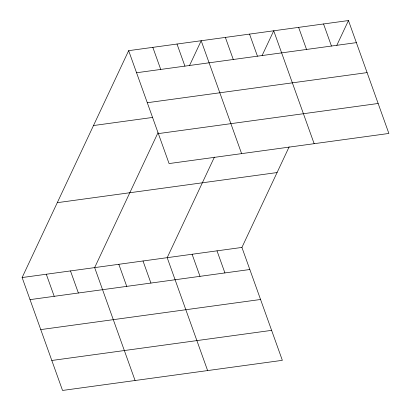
<?xml version="1.0" encoding="UTF-8"?>
<svg xmlns="http://www.w3.org/2000/svg" width="411" height="411" viewBox="0 0 411 411"><rect width="100%" height="100%" fill="white"/><g stroke="black" fill="none" stroke-linecap="round" stroke-linejoin="round"><path stroke-width="0.62" d="M289.149 146.845L241.92 247.432L282.347 360.334L62.544 390.45L22.122 277.548L128.653 50.666L348.456 20.55L388.878 133.452L169.08 163.568L128.653 50.666M157.983 132.743L94.653 267.607L135.08 380.509M189.558 65.493L201.19 40.73L241.611 153.632M214.419 157.089L167.19 257.671L207.617 370.573M262.095 55.557L273.721 30.789L314.148 143.691M336.825 45.313L348.456 20.55M136.56 72.747L356.363 42.631M147.292 102.719L367.09 72.603M93.497 125.54L152.394 117.469M158.348 133.601L378.146 103.48M57.278 202.68L277.076 172.558M22.122 277.548L241.92 247.432M30.029 299.629L249.826 269.513M40.761 329.601L260.559 299.485M51.817 360.478L271.614 330.362M323.544 23.961L331.451 46.047M298.633 27.378L306.539 49.459M249.544 34.103L257.45 56.184M225.367 37.416L233.273 59.497M177.007 44.039L184.914 66.125M152.83 47.352L160.737 69.438M217.013 250.844L224.92 272.93M192.101 254.26L200.008 276.341M143.013 260.985L150.919 283.066M118.836 264.299L126.742 286.38M70.476 270.921L78.383 293.007M46.299 274.235L54.206 296.316"/></g></svg>
